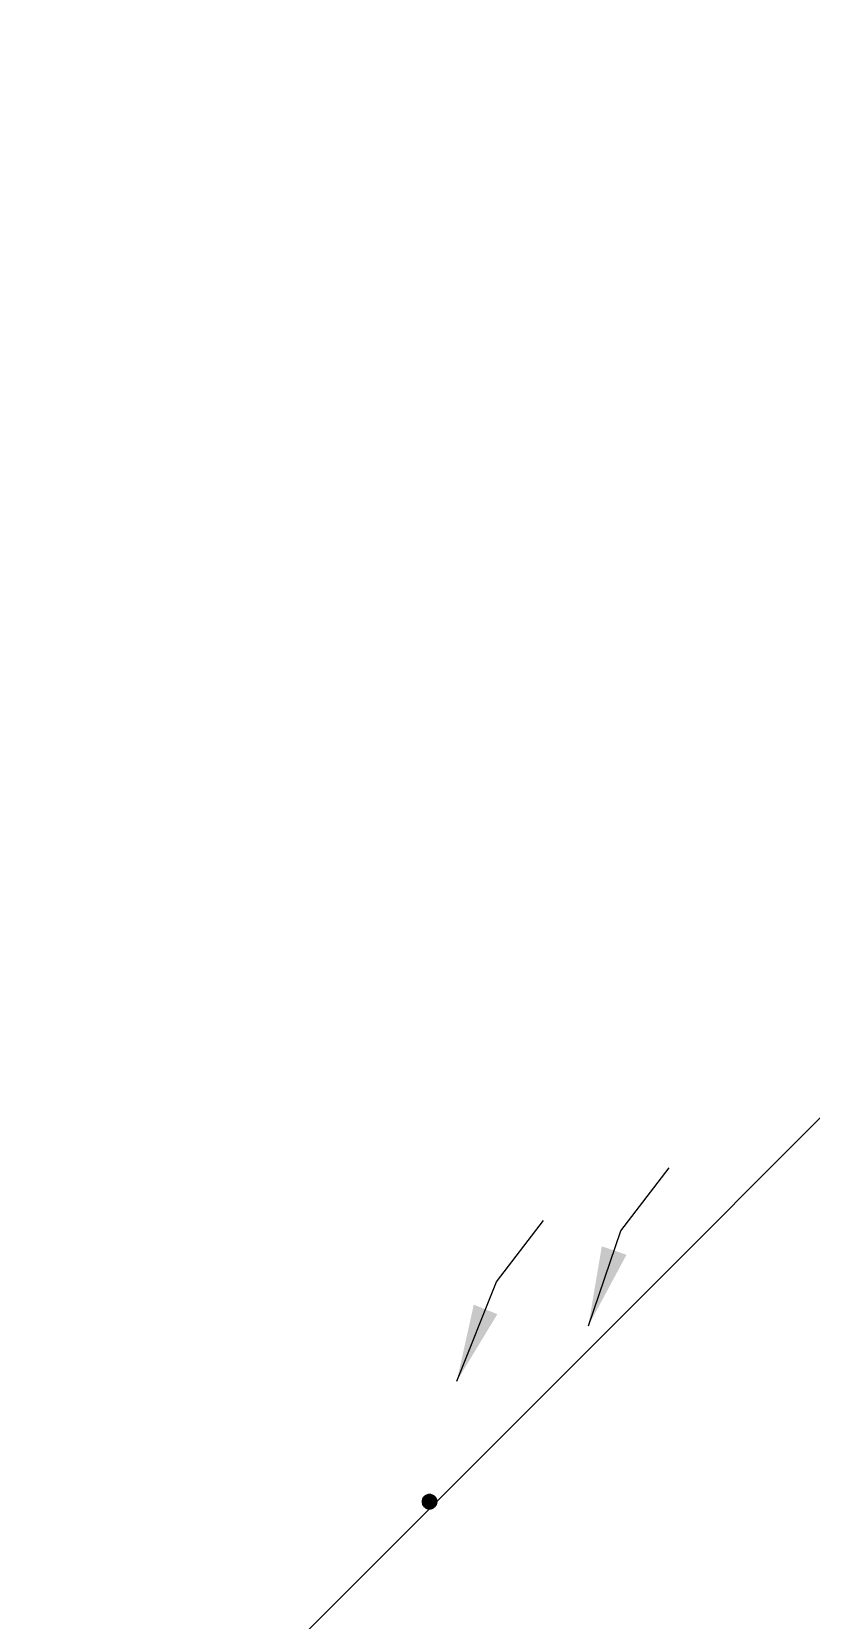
# Model space of a CAD drawing. Extents: x -1989 to 1557, y -2316 to 1157.
# Drawn here: x -75 to 197, y 526 to 1081 of the extents above; entities that cross this region are included whole.
import ezdxf

# ---------------------------------------------------------------- set-up
doc = ezdxf.new("R2010")
doc.units = 0
doc.layers.get('0').update_dxf_attribs({"color": 13, "linetype": 'CONTINUOUS'})
doc.layers.add('COLUMN', color=5, linetype='CONTINUOUS')
doc.layers.add('SITE', color=250, linetype='CONTINUOUS')
doc.dimstyles.get("Standard").update_dxf_attribs({"dimtxt": 0.18, "dimasz": 0.18, "dimexe": 0.18, "dimexo": 0.0625, "dimgap": 0.09, "dimtad": 0, "dimtih": 1, "dimtoh": 1, "dimdec": 4, "dimzin": 0, "dimtxsty": 'STANDARD', "dimcen": 0.09, "dimazin": 3, "dimtfac": 1, "dimtdec": 4, "dimtofl": 0, "dimtmove": 0, "dimatfit": 3, "dimtolj": 1, "dimtzin": 0})

# ---------------------------------------------------------------- blocks, each defined once
blk = doc.blocks.new('GROUP_1')
at = {"color": 7}
for p, q in [((202.48, 2884.88, 190), (202.29, 2883.92, 190)), ((202.48, 2884.88), (202.29, 2883.92)), ((202.29, 2883.92), (202.48, 2884.88, 190)), ((202.32, 2884.29, 190), (202.29, 2884.11, 190)), ((202.29, 2884.11, 190), (202.29, 2883.92, 190)), ((202.29, 2883.92, 190), (202.29, 2883.73, 190)), ((202.29, 2883.92, 190), (202.48, 2882.96, 190)), ((202.29, 2883.92, 190), (202.29, 2883.92)), ((202.29, 2883.92), (202.48, 2882.96)), ((202.48, 2882.96), (202.29, 2883.92, 190)), ((202.29, 2883.73, 190), (202.32, 2883.55, 190)), ((202.35, 2884.48, 190), (202.32, 2884.29, 190)), ((202.32, 2883.55, 190), (202.35, 2883.37, 190)), ((202.4, 2884.66, 190), (202.35, 2884.48, 190)), ((202.35, 2883.37, 190), (202.4, 2883.18, 190)), ((202.46, 2884.83, 190), (202.4, 2884.66, 190)), ((202.4, 2883.18, 190), (202.46, 2883.01, 190)), ((202.54, 2885.01, 190), (202.46, 2884.83, 190)), ((202.46, 2883.01, 190), (202.54, 2882.84, 190)), ((203.02, 2885.69, 190), (202.48, 2884.88, 190)), ((203.02, 2885.69), (202.48, 2884.88)), ((202.48, 2884.88), (203.02, 2885.69, 190)), ((202.48, 2884.88, 190), (202.48, 2884.88)), ((202.62, 2885.17, 190), (202.54, 2885.01, 190)), ((202.72, 2885.33, 190), (202.62, 2885.17, 190)), ((202.83, 2885.48, 190), (202.72, 2885.33, 190)), ((202.96, 2885.62, 190), (202.83, 2885.48, 190)), ((203.09, 2885.75, 190), (202.96, 2885.62, 190)), ((203.83, 2886.23, 190), (203.02, 2885.69, 190)), ((203.83, 2886.23), (203.02, 2885.69)), ((203.02, 2885.69), (203.83, 2886.23, 190)), ((203.02, 2885.69, 190), (203.02, 2885.69)), ((203.23, 2885.88, 190), (203.09, 2885.75, 190)), ((203.38, 2885.99, 190), (203.23, 2885.88, 190)), ((203.54, 2886.09, 190), (203.38, 2885.99, 190)), ((203.7, 2886.17, 190), (203.54, 2886.09, 190)), ((203.87, 2886.25, 190), (203.7, 2886.17, 190)), ((204.79, 2886.42, 190), (203.83, 2886.23, 190)), ((204.79, 2886.42), (203.83, 2886.23)), ((203.83, 2886.23), (204.79, 2886.42, 190)), ((203.83, 2886.23, 190), (203.83, 2886.23)), ((204.05, 2886.31, 190), (203.87, 2886.25, 190)), ((204.23, 2886.36, 190), (204.05, 2886.31, 190)), ((204.42, 2886.39, 190), (204.23, 2886.36, 190)), ((204.6, 2886.41, 190), (204.42, 2886.39, 190)), ((204.79, 2886.42, 190), (204.6, 2886.41, 190)), ((204.97, 2886.41, 190), (204.79, 2886.42, 190)), ((205.74, 2886.23, 190), (204.79, 2886.42, 190)), ((204.79, 2886.42, 190), (204.79, 2886.42)), ((205.74, 2886.23), (204.79, 2886.42)), ((204.79, 2886.42), (205.74, 2886.23, 190)), ((205.16, 2886.39, 190), (204.97, 2886.41, 190)), ((205.34, 2886.36, 190), (205.16, 2886.39, 190)), ((205.52, 2886.31, 190), (205.34, 2886.36, 190)), ((205.7, 2886.25, 190), (205.52, 2886.31, 190)), ((205.87, 2886.17, 190), (205.7, 2886.25, 190)), ((206.56, 2885.69, 190), (205.74, 2886.23, 190)), ((206.56, 2885.69), (205.74, 2886.23)), ((205.74, 2886.23), (206.56, 2885.69, 190)), ((205.74, 2886.23, 190), (205.74, 2886.23)), ((206.04, 2886.09, 190), (205.87, 2886.17, 190)), ((206.2, 2885.99, 190), (206.04, 2886.09, 190)), ((206.35, 2885.88, 190), (206.2, 2885.99, 190)), ((206.49, 2885.75, 190), (206.35, 2885.88, 190)), ((206.62, 2885.62, 190), (206.49, 2885.75, 190)), ((207.1, 2884.88, 190), (206.56, 2885.69, 190)), ((206.56, 2885.69, 190), (206.56, 2885.69)), ((207.1, 2884.88), (206.56, 2885.69)), ((206.56, 2885.69), (207.1, 2884.88, 190)), ((206.74, 2885.48, 190), (206.62, 2885.62, 190)), ((206.85, 2885.33, 190), (206.74, 2885.48, 190)), ((206.95, 2885.17, 190), (206.85, 2885.33, 190)), ((207.04, 2885.01, 190), (206.95, 2885.17, 190)), ((207.12, 2884.83, 190), (207.04, 2885.01, 190)), ((207.04, 2882.84, 190), (207.12, 2883.01, 190)), ((207.29, 2883.92, 190), (207.1, 2884.88, 190)), ((207.29, 2883.92), (207.1, 2884.88)), ((207.1, 2884.88), (207.29, 2883.92, 190)), ((207.1, 2884.88, 190), (207.1, 2884.88)), ((207.1, 2882.96, 190), (207.29, 2883.92, 190)), ((207.1, 2882.96), (207.29, 2883.92)), ((207.29, 2883.92), (207.1, 2882.96, 190)), ((207.18, 2884.66, 190), (207.12, 2884.83, 190)), ((207.12, 2883.01, 190), (207.18, 2883.18, 190)), ((207.23, 2884.48, 190), (207.18, 2884.66, 190)), ((207.18, 2883.18, 190), (207.23, 2883.37, 190)), ((207.26, 2884.29, 190), (207.23, 2884.48, 190)), ((207.23, 2883.37, 190), (207.26, 2883.55, 190)), ((207.28, 2884.11, 190), (207.26, 2884.29, 190)), ((207.26, 2883.55, 190), (207.28, 2883.73, 190)), ((207.29, 2883.92, 190), (207.28, 2884.11, 190)), ((207.28, 2883.73, 190), (207.29, 2883.92, 190)), ((207.29, 2883.92, 190), (207.29, 2883.92)), ((202.48, 2882.96, 190), (203.02, 2882.15, 190)), ((202.48, 2882.96, 190), (202.48, 2882.96)), ((202.48, 2882.96), (203.02, 2882.15)), ((203.02, 2882.15), (202.48, 2882.96, 190)), ((202.54, 2882.84, 190), (202.62, 2882.67, 190)), ((202.62, 2882.67, 190), (202.72, 2882.51, 190)), ((202.72, 2882.51, 190), (202.83, 2882.36, 190)), ((202.83, 2882.36, 190), (202.96, 2882.22, 190)), ((202.96, 2882.22, 190), (203.09, 2882.09, 190)), ((203.02, 2882.15, 190), (203.83, 2881.61, 190)), ((203.02, 2882.15, 190), (203.02, 2882.15)), ((203.02, 2882.15), (203.83, 2881.61)), ((203.83, 2881.61), (203.02, 2882.15, 190)), ((203.09, 2882.09, 190), (203.23, 2881.97, 190)), ((203.23, 2881.97, 190), (203.38, 2881.86, 190)), ((203.38, 2881.86, 190), (203.54, 2881.76, 190)), ((203.54, 2881.76, 190), (203.7, 2881.67, 190)), ((203.7, 2881.67, 190), (203.87, 2881.59, 190)), ((203.83, 2881.61, 190), (204.79, 2881.42, 190)), ((203.83, 2881.61, 190), (203.83, 2881.61)), ((203.83, 2881.61), (204.79, 2881.42)), ((204.79, 2881.42), (203.83, 2881.61, 190)), ((203.87, 2881.59, 190), (204.05, 2881.53, 190)), ((204.05, 2881.53, 190), (204.23, 2881.48, 190)), ((204.23, 2881.48, 190), (204.42, 2881.45, 190)), ((204.42, 2881.45, 190), (204.6, 2881.43, 190)), ((204.6, 2881.43, 190), (204.79, 2881.42, 190)), ((204.79, 2881.42, 190), (205.74, 2881.61, 190)), ((204.79, 2881.42), (205.74, 2881.61)), ((205.74, 2881.61), (204.79, 2881.42, 190)), ((204.79, 2881.42, 190), (204.97, 2881.43, 190)), ((204.79, 2881.42, 190), (204.79, 2881.42)), ((204.97, 2881.43, 190), (205.16, 2881.45, 190)), ((205.16, 2881.45, 190), (205.34, 2881.48, 190)), ((205.34, 2881.48, 190), (205.52, 2881.53, 190)), ((205.52, 2881.53, 190), (205.7, 2881.59, 190)), ((205.7, 2881.59, 190), (205.87, 2881.67, 190)), ((205.74, 2881.61, 190), (206.56, 2882.15, 190)), ((205.74, 2881.61), (206.56, 2882.15)), ((206.56, 2882.15), (205.74, 2881.61, 190)), ((205.74, 2881.61, 190), (205.74, 2881.61)), ((205.87, 2881.67, 190), (206.04, 2881.76, 190)), ((206.04, 2881.76, 190), (206.2, 2881.86, 190)), ((206.2, 2881.86, 190), (206.35, 2881.97, 190)), ((206.35, 2881.97, 190), (206.49, 2882.09, 190)), ((206.49, 2882.09, 190), (206.62, 2882.22, 190)), ((206.56, 2882.15, 190), (207.1, 2882.96, 190)), ((206.56, 2882.15), (207.1, 2882.96)), ((207.1, 2882.96), (206.56, 2882.15, 190)), ((206.56, 2882.15, 190), (206.56, 2882.15)), ((206.62, 2882.22, 190), (206.74, 2882.36, 190)), ((206.74, 2882.36, 190), (206.85, 2882.51, 190)), ((206.85, 2882.51, 190), (206.95, 2882.67, 190)), ((206.95, 2882.67, 190), (207.04, 2882.84, 190)), ((207.1, 2882.96, 190), (207.1, 2882.96))]:
    blk.add_line(p, q, dxfattribs=at)
at = {"layer": 'COLUMN', "color": 7}
blk.add_polyline3d([(207.29, 2883.92, 190), (207.25, 2884.38, 190), (207.11, 2884.84, 190), (206.88, 2885.29, 190), (206.56, 2885.69, 190), (206.16, 2886.01, 190), (205.71, 2886.25, 190), (205.24, 2886.38, 190), (204.79, 2886.42, 190), (204.33, 2886.38, 190), (203.87, 2886.25, 190), (203.42, 2886.01, 190), (203.02, 2885.69, 190), (202.7, 2885.29, 190), (202.46, 2884.84, 190), (202.33, 2884.38, 190), (202.29, 2883.92, 190), (202.33, 2883.47, 190), (202.46, 2883, 190), (202.7, 2882.55, 190), (203.02, 2882.15, 190), (203.42, 2881.83, 190), (203.87, 2881.6, 190), (204.33, 2881.46, 190), (204.79, 2881.42, 190), (205.24, 2881.46, 190), (205.71, 2881.6, 190), (206.16, 2881.83, 190), (206.56, 2882.15, 190), (206.88, 2882.55, 190), (207.11, 2883, 190), (207.25, 2883.47, 190), (207.29, 2883.92, 190)], close=True, dxfattribs=at)
at = {"layer": 'SITE', "color": 7}
blk.add_polyline3d([(65.87, 2742.5, 0), (720.34, 3396.97, 0)], dxfattribs=at)
at = {"layer": 'COLUMN', "color": 7}
mesh = blk.add_polyface(dxfattribs=at)
corners = [(202.29, 2883.73, 190), (202.29, 2884.11, 190), (202.29, 2883.92, 190), (202.32, 2883.55, 190), (202.32, 2884.29, 190), (202.35, 2883.37, 190), (202.35, 2884.48, 190), (202.4, 2883.18, 190), (202.4, 2884.66, 190), (202.46, 2883.01, 190), (202.46, 2884.83, 190), (202.54, 2882.84, 190), (202.54, 2885.01, 190), (202.62, 2882.67, 190), (202.62, 2885.17, 190), (202.72, 2882.51, 190), (202.72, 2885.33, 190), (202.83, 2882.36, 190), (202.83, 2885.48, 190), (202.96, 2882.22, 190), (202.96, 2885.62, 190), (203.09, 2882.09, 190), (203.09, 2885.75, 190), (203.23, 2881.97, 190), (203.23, 2885.88, 190), (203.38, 2881.86, 190), (203.38, 2885.99, 190), (203.54, 2881.76, 190), (203.54, 2886.09, 190), (203.7, 2881.67, 190), (203.7, 2886.17, 190), (203.87, 2881.59, 190), (203.87, 2886.25, 190), (204.05, 2881.53, 190), (204.05, 2886.31, 190), (204.23, 2881.48, 190), (204.23, 2886.36, 190), (204.42, 2881.45, 190), (204.42, 2886.39, 190), (204.6, 2881.43, 190), (204.6, 2886.41, 190), (204.79, 2881.42, 190), (204.79, 2886.42, 190), (204.97, 2881.43, 190), (204.97, 2886.41, 190), (205.16, 2881.45, 190), (205.16, 2886.39, 190), (205.34, 2881.48, 190), (205.34, 2886.36, 190), (205.52, 2881.53, 190), (205.52, 2886.31, 190), (205.7, 2881.59, 190), (205.7, 2886.25, 190), (205.87, 2881.67, 190), (205.87, 2886.17, 190), (206.04, 2881.76, 190), (206.04, 2886.09, 190), (206.2, 2881.86, 190), (206.2, 2885.99, 190), (206.35, 2881.97, 190), (206.35, 2885.88, 190), (206.49, 2882.09, 190), (206.49, 2885.75, 190), (206.62, 2882.22, 190), (206.62, 2885.62, 190), (206.74, 2882.36, 190), (206.74, 2885.48, 190), (206.85, 2882.51, 190), (206.85, 2885.33, 190), (206.95, 2882.67, 190), (206.95, 2885.17, 190), (207.04, 2882.84, 190), (207.04, 2885.01, 190), (207.12, 2883.01, 190), (207.12, 2884.83, 190), (207.18, 2883.18, 190), (207.18, 2884.66, 190), (207.23, 2883.37, 190), (207.23, 2884.48, 190), (207.26, 2883.55, 190), (207.26, 2884.29, 190), (207.28, 2883.73, 190), (207.28, 2884.11, 190), (207.29, 2883.92, 190)]
mesh.append_faces([[corners[k] for k in face] for face in [(0, 1, 2), (82, 81, 83)]], dxfattribs={"vtx0": -1, "color": 7})
mesh.append_faces([[corners[k] for k in face] for face in [(1, 3, 4), (4, 5, 6), (6, 7, 8), (8, 9, 10), (10, 11, 12), (12, 13, 14), (14, 15, 16), (16, 17, 18), (18, 19, 20), (20, 21, 22), (22, 23, 24), (24, 25, 26), (26, 27, 28), (28, 29, 30), (30, 31, 32), (32, 33, 34), (34, 35, 36), (36, 37, 38), (38, 39, 40), (40, 41, 42), (42, 43, 44), (44, 45, 46), (46, 47, 48), (48, 49, 50), (50, 51, 52), (52, 53, 54), (54, 55, 56), (56, 57, 58), (58, 59, 60), (60, 61, 62), (62, 63, 64), (64, 65, 66), (66, 67, 68), (68, 69, 70), (70, 71, 72), (72, 73, 74), (74, 75, 76), (76, 77, 78), (78, 79, 80), (80, 81, 82)]], dxfattribs={"vtx0": -1, "vtx1": -1, "color": 7})
mesh.append_faces([[corners[k] for k in face] for face in [(1, 0, 3), (4, 3, 5), (6, 5, 7), (8, 7, 9), (10, 9, 11), (12, 11, 13), (14, 13, 15), (16, 15, 17), (18, 17, 19), (20, 19, 21), (22, 21, 23), (24, 23, 25), (26, 25, 27), (28, 27, 29), (30, 29, 31), (32, 31, 33), (34, 33, 35), (36, 35, 37), (38, 37, 39), (40, 39, 41), (42, 41, 43), (44, 43, 45), (46, 45, 47), (48, 47, 49), (50, 49, 51), (52, 51, 53), (54, 53, 55), (56, 55, 57), (58, 57, 59), (60, 59, 61), (62, 61, 63), (64, 63, 65), (66, 65, 67), (68, 67, 69), (70, 69, 71), (72, 71, 73), (74, 73, 75), (76, 75, 77), (78, 77, 79), (80, 79, 81)]], dxfattribs={"vtx0": -1, "vtx2": -1, "color": 7})
mesh = blk.add_polyface(dxfattribs=at)
corners = [(202.48, 2882.96, 190), (202.48, 2884.88, 190), (202.29, 2883.92, 190), (203.02, 2882.15, 190), (203.02, 2885.69, 190), (203.83, 2881.61, 190), (203.83, 2886.23, 190), (204.79, 2881.42, 190), (204.79, 2886.42, 190), (205.74, 2881.61, 190), (205.74, 2886.23, 190), (206.56, 2882.15, 190), (206.56, 2885.69, 190), (207.1, 2882.96, 190), (207.1, 2884.88, 190), (207.29, 2883.92, 190)]
mesh.append_faces([[corners[k] for k in face] for face in [(0, 1, 2), (14, 13, 15)]], dxfattribs={"vtx0": -1, "color": 7})
mesh.append_faces([[corners[k] for k in face] for face in [(1, 3, 4), (4, 5, 6), (6, 7, 8), (8, 9, 10), (10, 11, 12), (12, 13, 14)]], dxfattribs={"vtx0": -1, "vtx1": -1, "color": 7})
mesh.append_faces([[corners[k] for k in face] for face in [(1, 0, 3), (4, 3, 5), (6, 5, 7), (8, 7, 9), (10, 9, 11), (12, 11, 13)]], dxfattribs={"vtx0": -1, "vtx2": -1, "color": 7})
mesh = blk.add_polyface(dxfattribs=at)
corners = [(202.48, 2884.88), (202.48, 2882.96), (202.29, 2883.92), (203.02, 2885.69), (203.02, 2882.15), (203.83, 2886.23), (203.83, 2881.61), (204.79, 2886.42), (204.79, 2881.42), (205.74, 2886.23), (205.74, 2881.61), (206.56, 2885.69), (206.56, 2882.15), (207.1, 2884.88), (207.1, 2882.96), (207.29, 2883.92)]
mesh.append_faces([[corners[k] for k in face] for face in [(0, 1, 2), (14, 13, 15)]], dxfattribs={"vtx0": -1, "color": 7})
mesh.append_faces([[corners[k] for k in face] for face in [(1, 3, 4), (4, 5, 6), (6, 7, 8), (8, 9, 10), (10, 11, 12), (12, 13, 14)]], dxfattribs={"vtx0": -1, "vtx1": -1, "color": 7})
mesh.append_faces([[corners[k] for k in face] for face in [(1, 0, 3), (4, 3, 5), (6, 5, 7), (8, 7, 9), (10, 9, 11), (12, 11, 13)]], dxfattribs={"vtx0": -1, "vtx2": -1, "color": 7})
mesh = blk.add_polyface(dxfattribs=at)
corners = [(202.48, 2884.88), (202.29, 2883.92), (202.48, 2884.88, 190)]
mesh.append_faces([[corners[k] for k in face] for face in [(0, 1, 2)]], dxfattribs={"color": 7})
mesh = blk.add_polyface(dxfattribs=at)
corners = [(202.48, 2884.88, 190), (202.29, 2883.92), (202.29, 2883.92, 190)]
mesh.append_faces([[corners[k] for k in face] for face in [(0, 1, 2)]], dxfattribs={"color": 7})
mesh = blk.add_polyface(dxfattribs=at)
corners = [(202.29, 2883.92), (202.48, 2882.96), (202.29, 2883.92, 190)]
mesh.append_faces([[corners[k] for k in face] for face in [(0, 1, 2)]], dxfattribs={"color": 7})
mesh = blk.add_polyface(dxfattribs=at)
corners = [(202.29, 2883.92, 190), (202.48, 2882.96), (202.48, 2882.96, 190)]
mesh.append_faces([[corners[k] for k in face] for face in [(0, 1, 2)]], dxfattribs={"color": 7})
mesh = blk.add_polyface(dxfattribs=at)
corners = [(203.02, 2885.69), (202.48, 2884.88), (203.02, 2885.69, 190)]
mesh.append_faces([[corners[k] for k in face] for face in [(0, 1, 2)]], dxfattribs={"color": 7})
mesh = blk.add_polyface(dxfattribs=at)
corners = [(203.02, 2885.69, 190), (202.48, 2884.88), (202.48, 2884.88, 190)]
mesh.append_faces([[corners[k] for k in face] for face in [(0, 1, 2)]], dxfattribs={"color": 7})
mesh = blk.add_polyface(dxfattribs=at)
corners = [(203.83, 2886.23, 190), (203.83, 2886.23), (203.02, 2885.69)]
mesh.append_faces([[corners[k] for k in face] for face in [(0, 1, 2)]], dxfattribs={"color": 7})
mesh = blk.add_polyface(dxfattribs=at)
corners = [(203.83, 2886.23, 190), (203.02, 2885.69), (203.02, 2885.69, 190)]
mesh.append_faces([[corners[k] for k in face] for face in [(0, 1, 2)]], dxfattribs={"color": 7})
mesh = blk.add_polyface(dxfattribs=at)
corners = [(204.79, 2886.42, 190), (204.79, 2886.42), (203.83, 2886.23)]
mesh.append_faces([[corners[k] for k in face] for face in [(0, 1, 2)]], dxfattribs={"color": 7})
mesh = blk.add_polyface(dxfattribs=at)
corners = [(204.79, 2886.42, 190), (203.83, 2886.23), (203.83, 2886.23, 190)]
mesh.append_faces([[corners[k] for k in face] for face in [(0, 1, 2)]], dxfattribs={"color": 7})
mesh = blk.add_polyface(dxfattribs=at)
corners = [(205.74, 2886.23, 190), (205.74, 2886.23), (204.79, 2886.42)]
mesh.append_faces([[corners[k] for k in face] for face in [(0, 1, 2)]], dxfattribs={"color": 7})
mesh = blk.add_polyface(dxfattribs=at)
corners = [(205.74, 2886.23, 190), (204.79, 2886.42), (204.79, 2886.42, 190)]
mesh.append_faces([[corners[k] for k in face] for face in [(0, 1, 2)]], dxfattribs={"color": 7})
mesh = blk.add_polyface(dxfattribs=at)
corners = [(206.56, 2885.69, 190), (206.56, 2885.69), (205.74, 2886.23)]
mesh.append_faces([[corners[k] for k in face] for face in [(0, 1, 2)]], dxfattribs={"color": 7})
mesh = blk.add_polyface(dxfattribs=at)
corners = [(206.56, 2885.69, 190), (205.74, 2886.23), (205.74, 2886.23, 190)]
mesh.append_faces([[corners[k] for k in face] for face in [(0, 1, 2)]], dxfattribs={"color": 7})
mesh = blk.add_polyface(dxfattribs=at)
corners = [(206.56, 2885.69), (207.1, 2884.88, 190), (207.1, 2884.88)]
mesh.append_faces([[corners[k] for k in face] for face in [(0, 1, 2)]], dxfattribs={"color": 7})
mesh = blk.add_polyface(dxfattribs=at)
corners = [(206.56, 2885.69, 190), (207.1, 2884.88, 190), (206.56, 2885.69)]
mesh.append_faces([[corners[k] for k in face] for face in [(0, 1, 2)]], dxfattribs={"color": 7})
mesh = blk.add_polyface(dxfattribs=at)
corners = [(207.1, 2884.88), (207.29, 2883.92, 190), (207.29, 2883.92)]
mesh.append_faces([[corners[k] for k in face] for face in [(0, 1, 2)]], dxfattribs={"color": 7})
mesh = blk.add_polyface(dxfattribs=at)
corners = [(207.1, 2884.88, 190), (207.29, 2883.92, 190), (207.1, 2884.88)]
mesh.append_faces([[corners[k] for k in face] for face in [(0, 1, 2)]], dxfattribs={"color": 7})
mesh = blk.add_polyface(dxfattribs=at)
corners = [(207.29, 2883.92), (207.1, 2882.96, 190), (207.1, 2882.96)]
mesh.append_faces([[corners[k] for k in face] for face in [(0, 1, 2)]], dxfattribs={"color": 7})
mesh = blk.add_polyface(dxfattribs=at)
corners = [(207.29, 2883.92, 190), (207.1, 2882.96, 190), (207.29, 2883.92)]
mesh.append_faces([[corners[k] for k in face] for face in [(0, 1, 2)]], dxfattribs={"color": 7})
mesh = blk.add_polyface(dxfattribs=at)
corners = [(202.48, 2882.96), (203.02, 2882.15), (202.48, 2882.96, 190)]
mesh.append_faces([[corners[k] for k in face] for face in [(0, 1, 2)]], dxfattribs={"color": 7})
mesh = blk.add_polyface(dxfattribs=at)
corners = [(202.48, 2882.96, 190), (203.02, 2882.15), (203.02, 2882.15, 190)]
mesh.append_faces([[corners[k] for k in face] for face in [(0, 1, 2)]], dxfattribs={"color": 7})
mesh = blk.add_polyface(dxfattribs=at)
corners = [(203.02, 2882.15, 190), (203.02, 2882.15), (203.83, 2881.61)]
mesh.append_faces([[corners[k] for k in face] for face in [(0, 1, 2)]], dxfattribs={"color": 7})
mesh = blk.add_polyface(dxfattribs=at)
corners = [(203.02, 2882.15, 190), (203.83, 2881.61), (203.83, 2881.61, 190)]
mesh.append_faces([[corners[k] for k in face] for face in [(0, 1, 2)]], dxfattribs={"color": 7})
mesh = blk.add_polyface(dxfattribs=at)
corners = [(203.83, 2881.61, 190), (203.83, 2881.61), (204.79, 2881.42)]
mesh.append_faces([[corners[k] for k in face] for face in [(0, 1, 2)]], dxfattribs={"color": 7})
mesh = blk.add_polyface(dxfattribs=at)
corners = [(203.83, 2881.61, 190), (204.79, 2881.42), (204.79, 2881.42, 190)]
mesh.append_faces([[corners[k] for k in face] for face in [(0, 1, 2)]], dxfattribs={"color": 7})
mesh = blk.add_polyface(dxfattribs=at)
corners = [(204.79, 2881.42, 190), (204.79, 2881.42), (205.74, 2881.61)]
mesh.append_faces([[corners[k] for k in face] for face in [(0, 1, 2)]], dxfattribs={"color": 7})
mesh = blk.add_polyface(dxfattribs=at)
corners = [(204.79, 2881.42, 190), (205.74, 2881.61), (205.74, 2881.61, 190)]
mesh.append_faces([[corners[k] for k in face] for face in [(0, 1, 2)]], dxfattribs={"color": 7})
mesh = blk.add_polyface(dxfattribs=at)
corners = [(205.74, 2881.61, 190), (205.74, 2881.61), (206.56, 2882.15)]
mesh.append_faces([[corners[k] for k in face] for face in [(0, 1, 2)]], dxfattribs={"color": 7})
mesh = blk.add_polyface(dxfattribs=at)
corners = [(205.74, 2881.61, 190), (206.56, 2882.15), (206.56, 2882.15, 190)]
mesh.append_faces([[corners[k] for k in face] for face in [(0, 1, 2)]], dxfattribs={"color": 7})
mesh = blk.add_polyface(dxfattribs=at)
corners = [(207.1, 2882.96), (206.56, 2882.15, 190), (206.56, 2882.15)]
mesh.append_faces([[corners[k] for k in face] for face in [(0, 1, 2)]], dxfattribs={"color": 7})
mesh = blk.add_polyface(dxfattribs=at)
corners = [(207.1, 2882.96, 190), (206.56, 2882.15, 190), (207.1, 2882.96)]
mesh.append_faces([[corners[k] for k in face] for face in [(0, 1, 2)]], dxfattribs={"color": 7})

msp = doc.modelspace()

# ---------------------------------------------------------------- block references
at = {"color": 7}
msp.add_blockref('GROUP_1', (-140.87, -2316.29), dxfattribs=at)

# ---------------------------------------------------------------- leaders
at = {"color": 18}
for points, override in [([(119.4, 629.05, 70.69), (130.75, 662.14, 112.61), (147.62, 684.17, 112.61)], {"dimasz": 27.749461}), ([(73.44, 609.69, -3.16), (87.36, 644.35, 34.68), (103.77, 665.79, 34.68)], {"dimasz": 27.002369})]:
    msp.add_leader(points, dimstyle='STANDARD', override=override, dxfattribs=at)

doc.saveas('drawing.dxf')
